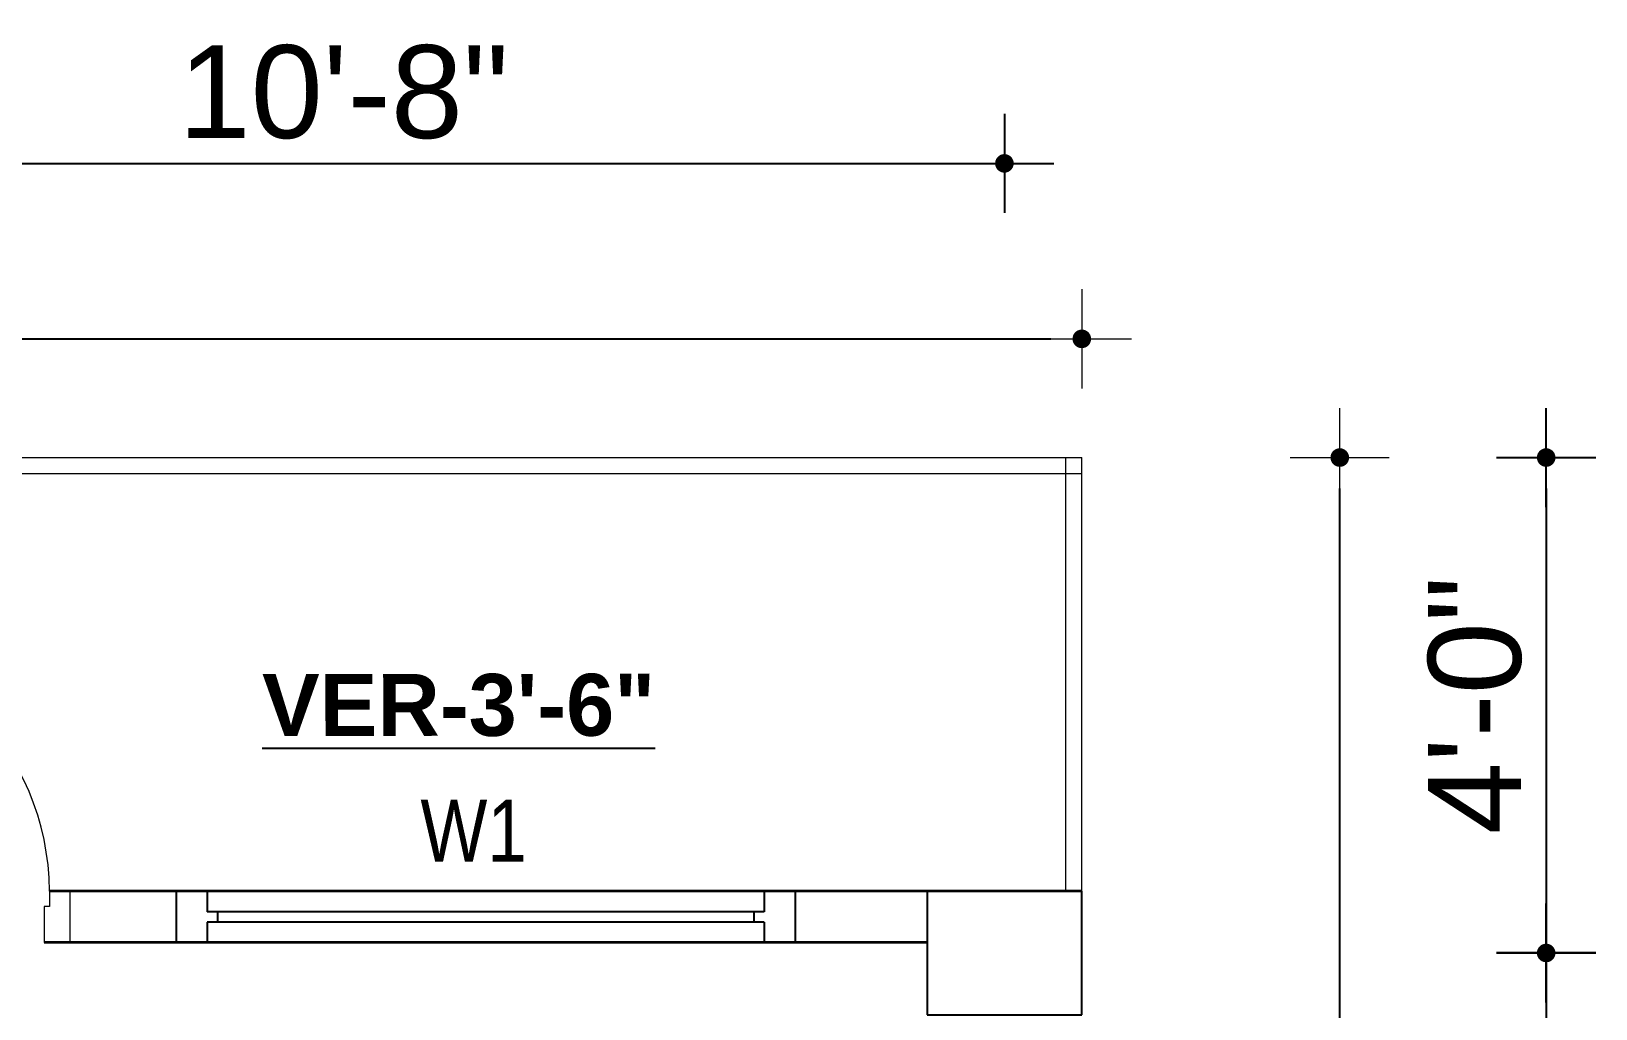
# Model space of a CAD drawing. Header units: inches. Extents: x -100787 to 3653, y -96809 to -8632.
# Drawn here: x -75360.8 to -75209.2, y -87186.4 to -87091.7 of the extents above; entities that cross this region are included whole.
import ezdxf

# ---------------------------------------------------------------- set-up
doc = ezdxf.new("R2010")
doc.units = ezdxf.units.IN
doc.header["$MEASUREMENT"] = 0
doc.header["$PDMODE"] = 99
for name, color, linetype, lineweight in [('1-FOUNDATION DIM', 31, 'Continuous', 5), ('door', 132, 'Continuous', 15), ('Furniture Gr.Fl.', 6, 'Continuous', 5), ('R0D', 1, 'Continuous', 35), ('SB', 5, 'Continuous', 13)]:
    doc.layers.add(name, color=color, linetype=linetype, lineweight=lineweight)
for name, color, linetype in [('RCC', 6, 'Continuous'), ('Rod', 1, 'Continuous'), ('TEX', 7, 'Continuous'), ('WINDOOR', 7, 'Continuous')]:
    doc.layers.add(name, color=color, linetype=linetype)
doc.styles.add('ARIAL', font='arial.ttf')
doc.styles.get("Standard").update_dxf_attribs({"font": 'ARIALN.TTF'})
doc.dimstyles.new('3-8', dxfattribs={"dimscale": 1.5, "dimtxt": 6, "dimasz": 2, "dimexe": 0.18, "dimexo": 6, "dimgap": 0, "dimtad": 0, "dimdec": 0, "dimzin": 3, "dimdsep": 46, "dimlunit": 3, "dimtxsty": 'ARIAL', "dimblk": 'DD', "dimcen": 1, "dimse1": 1, "dimse2": 1, "dimclrd": 256, "dimclrt": 256, "dimadec": 0, "dimazin": 0, "dimtfac": 0.5, "dimtdec": 0, "dimtmove": 2, "dimatfit": 0, "dimfxl": 0.18, "dimtvp": 0.75, "dimfrac": 1, "dimtolj": 1, "dimtzin": 0, "dimarcsym": 0})

# ---------------------------------------------------------------- blocks, each defined once
blk = doc.blocks.new('A$C154754DE')
at = {"layer": 'RCC'}
for p, q in [((0, 12), (15, 12)), ((0, 0), (0, 12)), ((15, 12), (15, 0)), ((15, 0), (0, 0))]:
    blk.add_line(p, q, dxfattribs=at)
blk = doc.blocks.new('D30')
at = {"layer": 'door'}
for p, q in [((2, 5), (2, 29.97)), ((3.25, 29.97), (2, 29.97)), ((3.25, 5), (3.25, 29.97)), ((2.4, 23.97), (2.4, 24.72)), ((2.85, 24.72), (2.4, 24.72)), ((2.85, 23.97), (2.85, 24.72)), ((2.4, 23.97), (2, 23.97)), ((3.25, 23.97), (2.85, 23.97)), ((2, 11), (2.4, 11)), ((2.4, 10.25), (2.4, 11)), ((2.85, 10.25), (2.85, 11)), ((2.85, 11), (3.25, 11)), ((2.4, 10.25), (2.85, 10.25)), ((0, 0), (0, 5)), ((0, 5), (2, 5)), ((2, 5), (2, 3.5)), ((2, 5), (3.25, 5)), ((30, 5), (28, 5)), ((28, 5), (28, 3.5)), ((30, 0), (30, 5)), ((2, 3.5), (2.5, 3.5)), ((2.5, 3.5), (2.5, 0)), ((28, 3.5), (27.5, 3.5)), ((27.5, 3.5), (27.5, 0)), ((2.5, 0), (0, 0)), ((27.5, 0), (30, 0))]:
    blk.add_line(p, q, dxfattribs=at)
blk.add_arc((2.89, 4.86), 25.11, 0.3204, 89.1727, dxfattribs=at)
blk = doc.blocks.new('W-1')
at = {"layer": 'WINDOOR'}
for p, q in [((-60, 0), (-60, -5)), ((-60, 0), (-57, 0)), ((-60, 0), (0, 0)), ((-57, 0), (-57, -2)), ((-3, 0), (-3, -2)), ((0, 0), (0, -5)), ((-57, -2), (-3, -2)), ((-57, -3), (-57, -5)), ((-57, -3), (-3, -3)), ((-56, -2), (-56, -3)), ((-4, -2), (-4, -3)), ((-3, -3), (-3, -5)), ((-57, -5), (-60, -5)), ((-60, -5), (0, -5)), ((0, -5), (-3, -5))]:
    blk.add_line(p, q, dxfattribs=at)
blk = doc.blocks.new('DD')
for p, q in [((0, 1.6), (0, -1.6)), ((-1.6, 0), (1.6, 0))]:
    blk.add_line(p, q)
at = {"const_width": 0.3}
blk.add_lwpolyline([(-0.15, 0, 1), (0.15, 0, 1)], format="xyb", close=True, dxfattribs=at)
blk = doc.blocks.new('*D496')
at = {"layer": 'Defpoints', "color": 0}
for p in [(-75259, -87121.5), (-75595, -87145), (-75259, -87145)]:
    blk.add_point(p, dxfattribs=at)
at = {"layer": 'Furniture Gr.Fl.', "lineweight": -2}
blk.add_line((-75592, -87121.5), (-75262, -87121.5), dxfattribs=at)
at = {"layer": 'Furniture Gr.Fl.', "lineweight": -2, "xscale": 3, "yscale": 3, "zscale": 3, "rotation": 180}
blk.add_blockref('DD', (-75595, -87121.5), dxfattribs=at)
at = {"layer": 'Furniture Gr.Fl.', "lineweight": -2, "xscale": 3, "yscale": 3, "zscale": 3}
blk.add_blockref('DD', (-75259, -87121.5), dxfattribs=at)
at = {"layer": 'Furniture Gr.Fl.', "insert": (-75427, -87114.61), "char_height": 9, "attachment_point": 5, "style": 'ARIAL'}
blk.add_mtext('\\A1;28\'-0"', dxfattribs=at)
blk = doc.blocks.new('*D498')
at = {"layer": 'Defpoints', "color": 0}
for p in [(-75260.56, -87133), (-75234, -87133), (-75260.56, -87891)]:
    blk.add_point(p, dxfattribs=at)
at = {"layer": 'Furniture Gr.Fl.', "lineweight": -2}
blk.add_line((-75234, -87888), (-75234, -87136), dxfattribs=at)
at = {"layer": 'Furniture Gr.Fl.', "lineweight": -2, "xscale": 3, "yscale": 3, "zscale": 3}
for p, rotation in [((-75234, -87133), 90), ((-75234, -87891), 270)]:
    blk.add_blockref('DD', p, dxfattribs=dict(at, rotation=rotation))
at = {"layer": 'Furniture Gr.Fl.', "insert": (-75240.9, -87512), "char_height": 9, "attachment_point": 5, "rotation": 90, "style": 'ARIAL'}
blk.add_mtext('\\A1;63\'-2"', dxfattribs=at)
blk = doc.blocks.new('*D500')
at = {"layer": 'Defpoints', "color": 0}
for p in [(-75266.5, -87104.5), (-75394.54, -87175), (-75266.5, -87175)]:
    blk.add_point(p, dxfattribs=at)
at = {"layer": 'Rod', "lineweight": -2}
blk.add_line((-75391.54, -87104.5), (-75269.5, -87104.5), dxfattribs=at)
at = {"layer": 'Rod', "lineweight": -2, "xscale": 3, "yscale": 3, "zscale": 3, "rotation": 180}
blk.add_blockref('DD', (-75394.54, -87104.5), dxfattribs=at)
at = {"layer": 'Rod', "lineweight": -2, "xscale": 3, "yscale": 3, "zscale": 3}
blk.add_blockref('DD', (-75266.5, -87104.5), dxfattribs=at)
at = {"layer": 'Rod', "insert": (-75330.52, -87097.61), "char_height": 9, "attachment_point": 5, "style": 'ARIAL'}
blk.add_mtext('\\A1;10\'-8"', dxfattribs=at)
blk = doc.blocks.new('*D501')
at = {"layer": 'Defpoints', "color": 0}
for p in [(-75259, -87133), (-75259, -87181), (-75214, -87181)]:
    blk.add_point(p, dxfattribs=at)
at = {"layer": 'Rod', "lineweight": -2}
blk.add_line((-75214, -87136), (-75214, -87178), dxfattribs=at)
at = {"layer": 'Rod', "lineweight": -2, "xscale": 3, "yscale": 3, "zscale": 3}
for p, rotation in [((-75214, -87133), 90), ((-75214, -87181), 270)]:
    blk.add_blockref('DD', p, dxfattribs=dict(at, rotation=rotation))
at = {"layer": 'Rod', "insert": (-75220.89, -87157), "char_height": 9, "attachment_point": 5, "rotation": 90, "style": 'ARIAL'}
blk.add_mtext('\\A1;4\'-0"', dxfattribs=at)
blk = doc.blocks.new('*D502')
at = {"layer": 'Defpoints', "color": 0}
for p in [(-75259, -87181), (-75259, -87335), (-75214, -87335)]:
    blk.add_point(p, dxfattribs=at)
at = {"layer": 'Rod', "lineweight": -2}
blk.add_line((-75214, -87184), (-75214, -87332), dxfattribs=at)
at = {"layer": 'Rod', "lineweight": -2, "xscale": 3, "yscale": 3, "zscale": 3}
for p, rotation in [((-75214, -87181), 90), ((-75214, -87335), 270)]:
    blk.add_blockref('DD', p, dxfattribs=dict(at, rotation=rotation))
at = {"layer": 'Rod', "insert": (-75220.89, -87258), "char_height": 9, "attachment_point": 5, "rotation": 90, "style": 'ARIAL'}
blk.add_mtext('\\A1;12\'-10"', dxfattribs=at)

msp = doc.modelspace()

# ---------------------------------------------------------------- linework, layer by layer
at = {"layer": 'R0D'}
for p, q in [((-75259, -87175), (-75359.04, -87175)), ((-75274, -87180), (-75359.54, -87180))]:
    msp.add_line(p, q, dxfattribs=at)
at = {"layer": 'SB'}
for p, q in [((-75402.04, -87133), (-75259, -87133)), ((-75260.56, -87175), (-75260.56, -87133)), ((-75259, -87175), (-75259, -87133)), ((-75402.04, -87134.56), (-75259, -87134.56))]:
    msp.add_line(p, q, dxfattribs=at)

# ---------------------------------------------------------------- block references
at = {"layer": '1-FOUNDATION DIM'}
msp.add_blockref('D30', (-75387.04, -87180), dxfattribs=at)
at = {"layer": 'RCC', "xscale": -1, "rotation": 180}
msp.add_blockref('A$C154754DE', (-75274, -87175), dxfattribs=at)
at = {"layer": 'WINDOOR', "ltscale": 10, "xscale": -1}
msp.add_blockref('W-1', (-75346.77, -87175), dxfattribs=at)

# ---------------------------------------------------------------- texts
at = {"layer": 'TEX', "insert": (-75319.39, -87157.01), "char_height": 6, "width": 86.6093, "attachment_point": 5, "rotation": 0.025}
msp.add_mtext('{\\fArial|b1|i0|c0|p34;\\LVER-3\'-6"}', dxfattribs=at)
at = {"layer": 'TEX', "linetype": 'ByBlock', "insert": (-75312.78, -87166.15), "char_height": 6, "width": 18.7715, "attachment_point": 3}
msp.add_mtext('{\\fArial Narrow|b0|i0|c0|p34;W1}', dxfattribs=at)

# ---------------------------------------------------------------- dimensions: what is measured, and where the dimension line sits
at = {"layer": 'Furniture Gr.Fl.'}
dim = msp.add_linear_dim(base=(-75259, -87121.5), p1=(-75595, -87145), p2=(-75259, -87145), dimstyle='3-8', dxfattribs=at)
dim.commit()
dim.dimension.update_dxf_attribs({"geometry": '*D496', "text_midpoint": (-75427, -87114.61)})
dim = msp.add_linear_dim(base=(-75234, -87133), p1=(-75260.56, -87891), p2=(-75260.56, -87133), angle=90, dimstyle='3-8', dxfattribs=at)
dim.commit()
dim.dimension.update_dxf_attribs({"geometry": '*D498', "text_midpoint": (-75240.9, -87512)})
at = {"layer": 'Rod'}
dim = msp.add_linear_dim(base=(-75266.5, -87104.5), p1=(-75394.54, -87175), p2=(-75266.5, -87175), dimstyle='3-8', dxfattribs=at)
dim.commit()
dim.dimension.update_dxf_attribs({"geometry": '*D500', "text_midpoint": (-75330.52, -87097.61)})
for base, p1, p2, picture, middle in [((-75214, -87181), (-75259, -87133), (-75259, -87181), '*D501', (-75220.89, -87157)), ((-75214, -87335), (-75259, -87181), (-75259, -87335), '*D502', (-75220.89, -87258))]:
    dim = msp.add_linear_dim(base=base, p1=p1, p2=p2, angle=90, dimstyle='3-8', dxfattribs=at)
    dim.commit()
    dim.dimension.update_dxf_attribs({"geometry": picture, "text_midpoint": middle})

doc.saveas('drawing.dxf')
